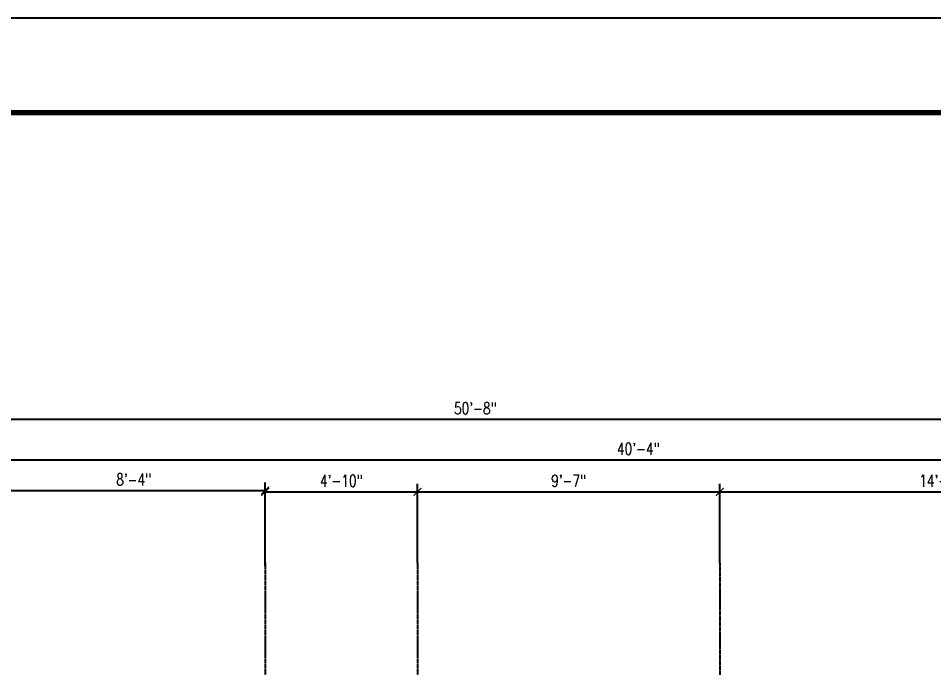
# Model space of a CAD drawing. Header units: inches. Extents: x 43 to 7578, y 1297 to 3809.
# Drawn here: x 530 to 878.4, y 2202 to 2449.2 of the extents above; entities that cross this region are included whole.
import ezdxf

# ---------------------------------------------------------------- set-up
doc = ezdxf.new("R2010")
doc.units = ezdxf.units.IN
doc.header["$LTSCALE"] = 0.5
doc.header["$MEASUREMENT"] = 0
doc.linetypes.add('CENTER2', pattern=[1.125, 0.75, -0.125, 0.125, -0.125])
doc.styles.add('Arch-Dim', font='romans.shx', dxfattribs={"width": 0.75})
doc.dimstyles.new('Annotative', dxfattribs={"dimscale": 96, "dimtxt": 0.09375, "dimasz": 0.0625, "dimexe": 0.0625, "dimexo": 0.0625, "dimgap": 0.03125, "dimtad": 1, "dimdec": 4, "dimzin": 3, "dimdsep": 46, "dimlunit": 4, "dimtxsty": 'Arch-Dim', "dimblk": 'ARCHTICK', "dimcen": 0.09375, "dimazin": 2, "dimtfac": 0.75, "dimtdec": 4, "dimtix": 1, "dimtmove": 2, "dimatfit": 3, "dimfxl": 1, "dimtolj": 1, "dimtzin": 0, "dimarcsym": 0})

# ---------------------------------------------------------------- blocks, each defined once
blk = doc.blocks.new('_ArchTick')
at = {"color": 0, "linetype": 'ByBlock', "const_width": 0.15}
blk.add_lwpolyline([(-0.5, -0.5), (0.5, 0.5)], dxfattribs=at)
blk = doc.blocks.new('*D179')
at = {"color": 0, "lineweight": -2, "transparency": 16777216}
for p, q in [((523.95, 2232.62), (523.95, 2284.15)), ((1007.95, 2224.34), (1007.95, 2284.15)), ((523.95, 2281.15), (1007.95, 2281.15))]:
    blk.add_line(p, q, dxfattribs=at)
at = {"layer": 'Defpoints', "color": 0, "transparency": 16777216}
for p in [(1007.95, 2281.15), (523.95, 2229.62), (1007.95, 2221.34)]:
    blk.add_point(p, dxfattribs=at)
at = {"color": 0, "lineweight": -2, "transparency": 16777216, "xscale": 3, "yscale": 3, "zscale": 3, "rotation": 180}
blk.add_blockref('_ArchTick', (523.95, 2281.15), dxfattribs=at)
at = {"color": 0, "lineweight": -2, "transparency": 16777216, "xscale": 3, "yscale": 3, "zscale": 3}
blk.add_blockref('_ArchTick', (1007.95, 2281.15), dxfattribs=at)
at = {"color": 0, "transparency": 16777216, "insert": (765.95, 2285.33), "char_height": 4.5, "attachment_point": 5, "style": 'Arch-Dim'}
blk.add_mtext('\\A1;40\'-4"', dxfattribs=at)
blk = doc.blocks.new('*D186')
at = {"color": 0, "lineweight": -2, "transparency": 16777216}
for p, q in [((523.95, 2233.12), (523.95, 2272.47)), ((623.95, 2240.78), (623.95, 2272.47)), ((523.95, 2269.47), (623.95, 2269.47))]:
    blk.add_line(p, q, dxfattribs=at)
at = {"layer": 'Defpoints', "color": 0, "transparency": 16777216}
for p in [(623.95, 2269.47), (623.95, 2237.78), (523.95, 2230.12)]:
    blk.add_point(p, dxfattribs=at)
at = {"color": 0, "lineweight": -2, "transparency": 16777216, "xscale": 3, "yscale": 3, "zscale": 3, "rotation": 180}
blk.add_blockref('_ArchTick', (523.95, 2269.47), dxfattribs=at)
at = {"color": 0, "lineweight": -2, "transparency": 16777216, "xscale": 3, "yscale": 3, "zscale": 3}
blk.add_blockref('_ArchTick', (623.95, 2269.47), dxfattribs=at)
at = {"color": 0, "transparency": 16777216, "insert": (573.95, 2273.65), "char_height": 4.5, "attachment_point": 5, "style": 'Arch-Dim'}
blk.add_mtext('\\A1;8\'-4"', dxfattribs=at)
blk = doc.blocks.new('*D187')
at = {"color": 0, "lineweight": -2, "transparency": 16777216}
for p, q in [((623.95, 2240.78), (623.95, 2271.97)), ((681.95, 2241.93), (681.95, 2271.97)), ((623.95, 2268.97), (681.95, 2268.97))]:
    blk.add_line(p, q, dxfattribs=at)
at = {"layer": 'Defpoints', "color": 0, "transparency": 16777216}
for p in [(681.95, 2268.97), (623.95, 2237.78), (681.95, 2238.93)]:
    blk.add_point(p, dxfattribs=at)
at = {"color": 0, "lineweight": -2, "transparency": 16777216, "xscale": 3, "yscale": 3, "zscale": 3, "rotation": 180}
blk.add_blockref('_ArchTick', (623.95, 2268.97), dxfattribs=at)
at = {"color": 0, "lineweight": -2, "transparency": 16777216, "xscale": 3, "yscale": 3, "zscale": 3}
blk.add_blockref('_ArchTick', (681.95, 2268.97), dxfattribs=at)
at = {"color": 0, "transparency": 16777216, "insert": (652.95, 2273.15), "char_height": 4.5, "attachment_point": 5, "style": 'Arch-Dim'}
blk.add_mtext('\\A1;4\'-10"', dxfattribs=at)
blk = doc.blocks.new('*D188')
at = {"color": 0, "lineweight": -2, "transparency": 16777216}
for p, q in [((681.95, 2241.93), (681.95, 2271.97)), ((796.95, 2241.85), (796.95, 2271.97)), ((681.95, 2268.97), (796.95, 2268.97))]:
    blk.add_line(p, q, dxfattribs=at)
at = {"layer": 'Defpoints', "color": 0, "transparency": 16777216}
for p in [(796.95, 2268.97), (681.95, 2238.93), (796.95, 2238.85)]:
    blk.add_point(p, dxfattribs=at)
at = {"color": 0, "lineweight": -2, "transparency": 16777216, "xscale": 3, "yscale": 3, "zscale": 3, "rotation": 180}
blk.add_blockref('_ArchTick', (681.95, 2268.97), dxfattribs=at)
at = {"color": 0, "lineweight": -2, "transparency": 16777216, "xscale": 3, "yscale": 3, "zscale": 3}
blk.add_blockref('_ArchTick', (796.95, 2268.97), dxfattribs=at)
at = {"color": 0, "transparency": 16777216, "insert": (739.45, 2273.15), "char_height": 4.5, "attachment_point": 5, "style": 'Arch-Dim'}
blk.add_mtext('\\A1;9\'-7"', dxfattribs=at)
blk = doc.blocks.new('*D189')
at = {"color": 0, "lineweight": -2, "transparency": 16777216}
for p, q in [((796.95, 2241.85), (796.95, 2271.97)), ((964.95, 2238.91), (964.95, 2271.97)), ((796.95, 2268.97), (964.95, 2268.97))]:
    blk.add_line(p, q, dxfattribs=at)
at = {"layer": 'Defpoints', "color": 0, "transparency": 16777216}
for p in [(964.95, 2268.97), (796.95, 2238.85), (964.95, 2235.91)]:
    blk.add_point(p, dxfattribs=at)
at = {"color": 0, "lineweight": -2, "transparency": 16777216, "xscale": 3, "yscale": 3, "zscale": 3, "rotation": 180}
blk.add_blockref('_ArchTick', (796.95, 2268.97), dxfattribs=at)
at = {"color": 0, "lineweight": -2, "transparency": 16777216, "xscale": 3, "yscale": 3, "zscale": 3}
blk.add_blockref('_ArchTick', (964.95, 2268.97), dxfattribs=at)
at = {"color": 0, "transparency": 16777216, "insert": (880.95, 2273.15), "char_height": 4.5, "attachment_point": 5, "style": 'Arch-Dim'}
blk.add_mtext('\\A1;14\'-0"', dxfattribs=at)
blk = doc.blocks.new('*D319')
at = {"color": 0, "lineweight": -2, "transparency": 16777216}
for p, q in [((399.95, 2089.89), (399.95, 2299.57)), ((1007.95, 2227.34), (1007.95, 2299.57)), ((399.95, 2296.57), (1007.95, 2296.57))]:
    blk.add_line(p, q, dxfattribs=at)
at = {"layer": 'Defpoints', "color": 0, "transparency": 16777216}
for p in [(1007.95, 2296.57), (1007.95, 2224.34), (399.95, 2086.89)]:
    blk.add_point(p, dxfattribs=at)
at = {"color": 0, "lineweight": -2, "transparency": 16777216, "xscale": 3, "yscale": 3, "zscale": 3, "rotation": 180}
blk.add_blockref('_ArchTick', (399.95, 2296.57), dxfattribs=at)
at = {"color": 0, "lineweight": -2, "transparency": 16777216, "xscale": 3, "yscale": 3, "zscale": 3}
blk.add_blockref('_ArchTick', (1007.95, 2296.57), dxfattribs=at)
at = {"color": 0, "transparency": 16777216, "insert": (703.95, 2300.75), "char_height": 4.5, "attachment_point": 5, "style": 'Arch-Dim'}
blk.add_mtext('\\A1;50\'-8"', dxfattribs=at)

msp = doc.modelspace()

# ---------------------------------------------------------------- linework, layer by layer
at = {"linetype": 'CENTER2'}
for p, q in [((623.95449, 2241.92626), (623.95449, 2184.5531)), ((681.95449, 2241.92626), (681.95449, 2184.5531)), ((796.95449, 2241.84701), (796.95449, 2180.34896))]:
    msp.add_line(p, q, dxfattribs=at)
msp.add_lwpolyline([(42.74877, 2449.21089), (42.74877, 1297.21089), (1770.74877, 1297.21089), (1770.74877, 2449.21089)], close=True)
at = {"lineweight": 70}
msp.add_lwpolyline([(78.74877, 2413.21089), (78.74877, 1333.21089), (1734.74877, 1333.21089), (1734.74877, 2413.21089)], close=True, dxfattribs=at)

# ---------------------------------------------------------------- dimensions: what is measured, and where the dimension line sits
for base, p1, p2, picture, middle in [((1007.95449, 2296.57076), (399.95449, 2086.88952), (1007.95449, 2224.33739), '*D319', (703.95449, 2300.74933)), ((1007.95449, 2281.15404), (523.95449, 2229.625), (1007.95449, 2221.33739), '*D179', (765.95449, 2285.33261)), ((623.95449, 2269.46816), (523.95449, 2230.125), (623.95449, 2237.77578), '*D186', (573.95449, 2273.64673)), ((681.95449, 2268.96816), (623.95449, 2237.77578), (681.95449, 2238.92626), '*D187', (652.95449, 2273.14673)), ((796.95449, 2268.96816), (681.95449, 2238.92626), (796.95449, 2238.84701), '*D188', (739.45449, 2273.14673)), ((964.95449, 2268.96816), (796.95449, 2238.84701), (964.95449, 2235.907), '*D189', (880.95449, 2273.14673))]:
    dim = msp.add_linear_dim(base=base, p1=p1, p2=p2, dimstyle='Annotative')
    dim.commit()
    dim.dimension.update_dxf_attribs({"geometry": picture, "text_midpoint": middle})

doc.saveas('drawing.dxf')
